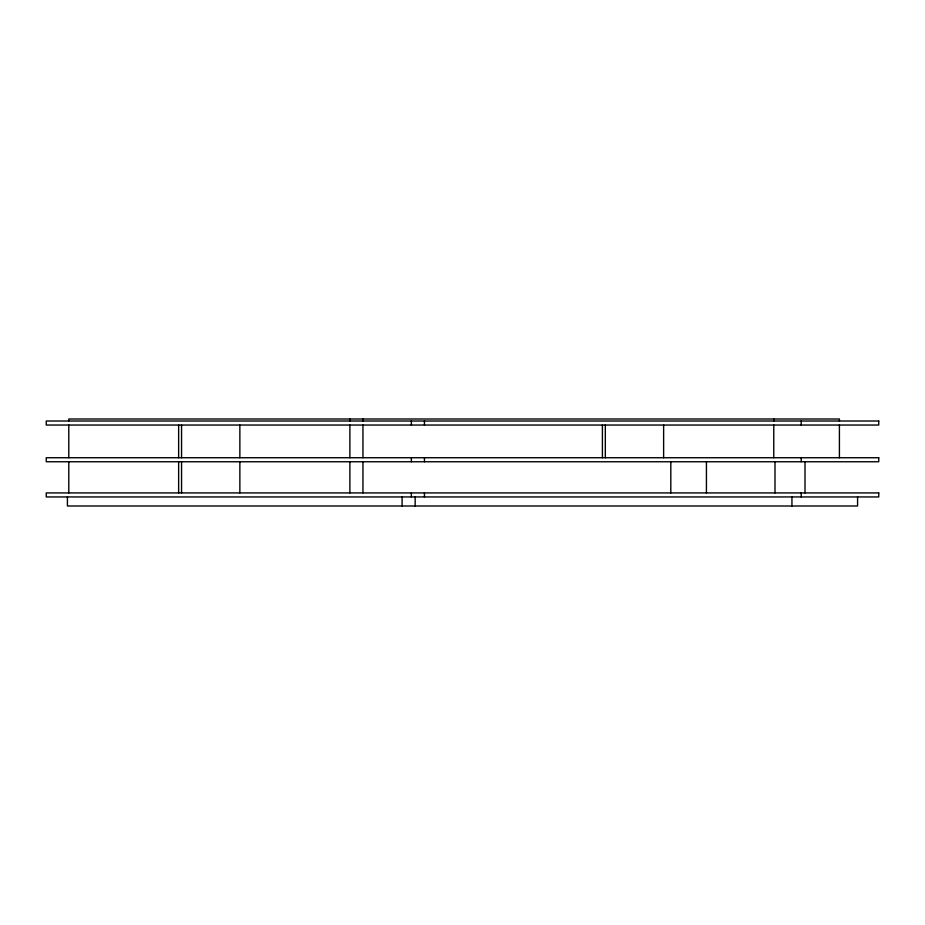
<?xml version="1.0" encoding="UTF-8"?>
<svg xmlns="http://www.w3.org/2000/svg" width="925" height="925" viewBox="0 0 925 925"><rect width="100%" height="100%" fill="white"/><g stroke="black" fill="none" stroke-linecap="round" stroke-linejoin="round"><path stroke-width="1.39" d="M857.579 496.945L857.579 505.998L67.421 505.998L67.421 496.945M839.414 421.014L839.414 419.002L68.785 419.002L68.785 421.014M839.414 425.038L839.414 457.736M805.004 461.76L805.004 492.921M801.212 421.014L801.212 425.038M801.212 457.736L801.212 461.76M801.212 492.921L801.212 496.945M791.939 496.945L791.939 505.998M775 461.76L775 492.921M773.774 419.002L773.774 421.014M773.774 425.038L773.774 457.736M706.434 461.76L706.434 492.921M670.81 461.76L670.81 492.921M663.63 425.038L663.63 457.736M605.32 425.038L605.32 457.736M602.406 425.038L602.406 457.736M424.448 421.014L424.448 425.038M424.448 457.736L424.448 461.76M424.448 492.921L424.448 496.945M415.163 496.945L415.163 505.998M411.371 421.014L411.371 425.038M411.371 457.736L411.371 461.76M411.371 492.921L411.371 496.945M402.097 496.945L402.097 505.998M362.958 419.002L362.958 421.014M362.958 425.038L362.958 457.736M362.958 461.76L362.958 492.921M349.881 419.002L349.881 421.014M349.881 425.038L349.881 457.736M349.881 461.76L349.881 492.921M239.864 425.038L239.864 457.736M239.864 461.76L239.864 492.921M181.554 425.038L181.554 457.736M181.554 461.76L181.554 492.921M178.641 425.038L178.641 457.736M178.641 461.76L178.641 492.921M68.785 425.038L68.785 457.736M68.785 461.76L68.785 492.921M878.75 421.014L46.25 421.014L46.25 425.038L878.75 425.038L878.75 421.014M878.75 457.736L46.25 457.736L46.25 461.76L878.75 461.76L878.75 457.736M878.75 492.921L46.25 492.921L46.25 496.945L878.75 496.945L878.75 492.921"/></g></svg>
